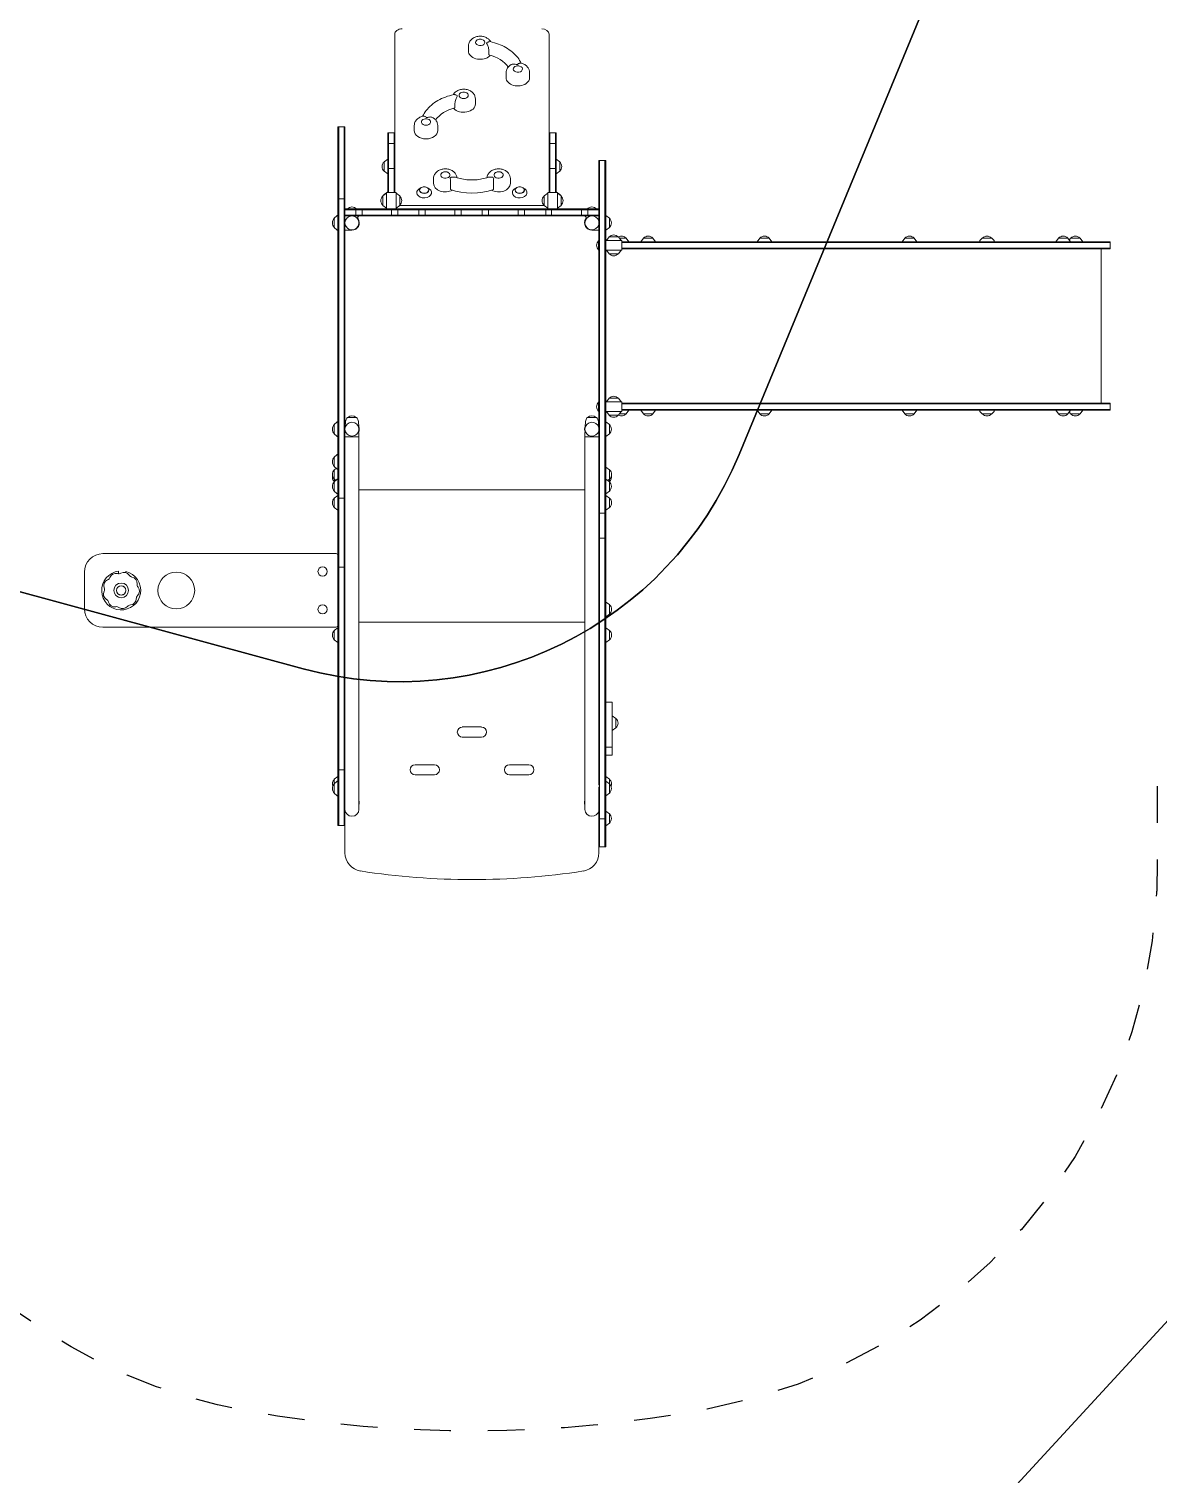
# Model space of a CAD drawing. Extents: x -14.2 to 52.3, y 3.7 to 90.9.
# Drawn here: x 33.713 to 36.786, y 7.563 to 11.494 of the extents above; entities that cross this region are included whole.
import ezdxf

# ---------------------------------------------------------------- set-up
doc = ezdxf.new("R2010")
doc.units = 0
doc.linetypes.add('limpo_PINI-PSG-PE-0102-LAZ-R00$0$HIDDEN', pattern=[0.375, 0.25, -0.125])
for name, color, linetype in [('limpo_PINI-PSG-PE-0102-LAZ-R00$0$PA_BRIQ', 1, 'Continuous'), ('limpo_PINI-PSG-PE-0102-LAZ-R00$0$PA_PISO_1', 11, 'Continuous'), ('XR_ARQT', 7, 'Continuous')]:
    doc.layers.add(name, color=color, linetype=linetype)

# ---------------------------------------------------------------- blocks, each defined once
blk = doc.blocks.new('limpo_PINI-PSG-PE-0102-LAZ-R00$0$A$Ca333d0ef')
at = {"lineweight": 0}
for p, q in [((-247.4, 8.7), (-247.4, -421.9)), ((172.6, 8.7), (172.6, -421.9)), ((-46.9, -37.3), (-46.9, -23.9)), ((9, -38.9), (9, -48.1)), ((55.6, -109.8), (55.6, -96.4)), ((119.6, -109.8), (119.6, -96.4)), ((-83.8, -192.2), (-83.8, -183)), ((-27.9, -181.4), (-27.9, -167.9)), ((-401.9, -243.9), (-401.9, -2144.1)), ((-382.9, -243.9), (-401.9, -243.9)), ((-399.9, -243.9), (-399.9, -2144.1)), ((-384.9, -243.9), (-384.9, -2144.1)), ((-382.9, -2218.4), (-382.9, -243.9)), ((-266.4, -260.2), (-266.4, -421.9)), ((-247.4, -260.2), (-266.4, -260.2)), ((-264.4, -421.9), (-264.4, -260.2)), ((-249.4, -421.9), (-249.4, -260.2)), ((-194.4, -253.9), (-194.4, -240.4)), ((-130.4, -253.9), (-130.4, -240.4)), ((191.6, -260.2), (172.6, -260.2)), ((174.6, -421.9), (174.6, -260.2)), ((189.6, -260.2), (189.6, -421.9)), ((191.6, -260.2), (191.6, -421.9)), ((-247.4, -289.1), (-266.4, -289.1)), ((191.6, -289.1), (172.6, -289.1)), ((-276.4, -339), (-266.4, -331.8)), ((-276.4, -364.6), (-276.4, -339)), ((201.6, -339), (191.6, -331.8)), ((201.6, -339), (201.6, -364.6)), ((307.6, -335.3), (307.6, -1294.1)), ((326.6, -335.3), (307.6, -335.3)), ((309.6, -2201.6), (309.6, -335.3)), ((324.6, -2201.6), (324.6, -335.3)), ((326.6, -335.3), (326.6, -2201.6)), ((-276.4, -364.6), (-266.4, -371.8)), ((-247.4, -356.9), (-266.4, -356.9)), ((-141.9, -397.9), (-141.9, -384.5)), ((67.1, -397.9), (67.1, -384.5)), ((191.6, -356.9), (172.6, -356.9)), ((201.6, -364.6), (191.6, -371.8)), ((-279.9, -431.6), (-269.9, -424.4)), ((-279.9, -457.2), (-279.9, -431.6)), ((-276.4, -427.4), (-269.9, -422.7)), ((-276.4, -429.1), (-276.4, -427.4)), ((-269.9, -421.9), (-243.9, -421.9)), ((-269.9, -421.9), (-269.9, -466.9)), ((-268.7, -421.9), (-266.4, -420.2)), ((-243.9, -421.9), (-243.9, -466.9)), ((-233.9, -431.6), (-243.9, -424.4)), ((-233.9, -431.6), (-233.9, -457.2)), ((-176.3, -409.1), (-181.3, -412.5)), ((-158.5, -409.1), (-153.5, -412.5)), ((-95.8, -404.8), (-95.8, -414)), ((21, -414), (21, -404.8)), ((83.7, -409.1), (78.7, -412.5)), ((101.5, -409.1), (106.5, -412.5)), ((159.1, -431.6), (169.1, -424.4)), ((159.1, -457.2), (159.1, -431.6)), ((169.1, -421.9), (195.1, -421.9)), ((169.1, -421.9), (169.1, -466.9)), ((193.9, -421.9), (191.6, -420.2)), ((195.1, -421.9), (195.1, -466.9)), ((201.6, -427.4), (195.1, -422.7)), ((205.1, -431.6), (195.1, -424.4)), ((201.6, -427.4), (201.6, -429.1)), ((205.1, -431.6), (205.1, -457.2)), ((-382.9, -439.1), (-401.9, -439.1)), ((-382.9, -466.9), (307.6, -466.9)), ((307.6, -468.9), (-382.9, -468.9)), ((-353.6, -466.9), (-353.6, -485.9)), ((-336.2, -466.9), (-336.2, -485.9)), ((-279.9, -457.2), (-269.9, -464.4)), ((-256.7, -466.9), (-256.7, -485.9)), ((-233.9, -457.2), (-243.9, -464.4)), ((-239.4, -466.9), (-239.4, -485.9)), ((-235.1, -458), (160.3, -458)), ((-182, -466.9), (-182, -485.9)), ((-164.7, -466.9), (-164.7, -485.9)), ((-84, -466.9), (-84, -485.9)), ((-66.7, -466.9), (-66.7, -485.9)), ((-9.3, -466.9), (-9.3, -485.9)), ((8, -466.9), (8, -485.9)), ((88.7, -466.9), (88.7, -485.9)), ((106, -466.9), (106, -485.9)), ((159.1, -457.2), (169.1, -464.4)), ((163.8, -466.9), (163.8, -485.9)), ((178.9, -466.9), (178.9, -485.9)), ((205.1, -457.2), (195.1, -464.4)), ((261, -466.9), (261, -485.9)), ((278.3, -466.9), (278.3, -485.9)), ((-411.9, -492.1), (-405.3, -485.6)), ((-411.9, -492.1), (-411.9, -517.7)), ((-404, -485), (-401.9, -484.9)), ((-382.9, -483.9), (307.6, -483.9)), ((-382.9, -485.9), (307.6, -485.9)), ((336.6, -492.1), (326.6, -484.9)), ((336.6, -492.1), (336.6, -517.7)), ((-411.9, -517.7), (-405.3, -524.2)), ((-404, -524.8), (-401.9, -524.9)), ((-363.9, -524.9), (-382.9, -524.9)), ((307.6, -524.9), (289.1, -524.9)), ((336.6, -517.7), (326.6, -524.9)), ((336.6, -517.7), (326.6, -524.9)), ((335.6, -542.9), (328.4, -552.9)), ((335.6, -542.9), (361.2, -542.9)), ((361.2, -542.9), (368.4, -552.9)), ((363.7, -546.4), (382.2, -546.4)), ((382.2, -546.4), (389.4, -556.4)), ((429.5, -546.4), (422.3, -556.4)), ((429.5, -546.4), (455.1, -546.4)), ((455.1, -546.4), (462.3, -556.4)), ((745.9, -546.4), (738.6, -556.4)), ((745.9, -546.4), (771.5, -546.4)), ((771.5, -546.4), (778.7, -556.4)), ((1140.3, -546.4), (1133.1, -556.4)), ((1140.3, -546.4), (1165.9, -546.4)), ((1165.9, -546.4), (1173.1, -556.4)), ((1351.4, -546.4), (1344.9, -553)), ((1377, -546.4), (1351.4, -546.4)), ((1377, -546.4), (1383.6, -553)), ((1558.8, -546.4), (1551.6, -556.4)), ((1558.8, -546.4), (1584.4, -546.4)), ((1584.4, -546.4), (1591.6, -556.4)), ((1591.9, -546.4), (1588.2, -551.6)), ((1591.9, -546.4), (1617.5, -546.4)), ((1617.5, -546.4), (1624.7, -556.4)), ((307.4, -553.4), (307.4, -578.4)), ((326.6, -552.9), (370.9, -552.9)), ((326.6, -578.9), (370.9, -578.9)), ((335.6, -588.9), (328.4, -578.9)), ((361.2, -588.9), (335.6, -588.9)), ((361.2, -588.9), (368.4, -578.9)), ((370.9, -578.9), (370.9, -552.9)), ((1699.7, -556.4), (370.9, -556.4)), ((370.9, -558.4), (1699.7, -558.4)), ((370.9, -573.4), (1699.7, -573.4)), ((1699.7, -575.4), (370.9, -575.4)), ((1344.3, -554.3), (1344.2, -556.4)), ((1384.1, -554.3), (1384.2, -556.4)), ((1675.1, -995.4), (1675.1, -575.4)), ((1699.7, -575.4), (1699.7, -556.4)), ((335.6, -981.9), (328.4, -991.9)), ((335.6, -981.9), (361.2, -981.9)), ((361.2, -981.9), (368.4, -991.9)), ((307.4, -992.4), (307.4, -1017.4)), ((326.6, -991.9), (370.9, -991.9)), ((326.6, -1017.9), (370.9, -1017.9)), ((335.6, -1027.9), (328.4, -1017.9)), ((361.2, -1027.9), (368.4, -1017.9)), ((370.9, -1017.9), (370.9, -991.9)), ((1699.7, -995.4), (370.9, -995.4)), ((370.9, -997.4), (1699.7, -997.4)), ((370.9, -1012.4), (1699.7, -1012.4)), ((1699.7, -1014.4), (370.9, -1014.4)), ((382.2, -1024.4), (389.4, -1014.4)), ((429.5, -1024.4), (422.3, -1014.4)), ((455.1, -1024.4), (462.3, -1014.4)), ((745.9, -1024.4), (738.6, -1014.4)), ((771.5, -1024.4), (778.7, -1014.4)), ((1140.3, -1024.4), (1133.1, -1014.4)), ((1165.9, -1024.4), (1173.1, -1014.4)), ((1344.3, -1016.6), (1344.2, -1014.4)), ((1351.4, -1024.4), (1344.9, -1017.9)), ((1377, -1024.4), (1383.6, -1017.9)), ((1384.1, -1016.6), (1384.2, -1014.4)), ((1558.8, -1024.4), (1551.6, -1014.4)), ((1584.4, -1024.4), (1591.6, -1014.4)), ((1591.9, -1024.4), (1588.2, -1019.2)), ((1617.5, -1024.4), (1624.7, -1014.4)), ((1699.7, -1014.4), (1699.7, -995.4)), ((-411.9, -1053.2), (-405.3, -1046.7)), ((-411.9, -1053.2), (-411.9, -1078.8)), ((-404, -1046.1), (-401.9, -1046)), ((-382.9, -1046), (-381.3, -1046)), ((-381.3, -1045.4), (-382.1, -1060.6)), ((-351.6, -1033.9), (-376.1, -1033.9)), ((-346.4, -1045.4), (-345.6, -1060.6)), ((271.7, -1045.4), (270.9, -1060.6)), ((301.4, -1033.9), (276.9, -1033.9)), ((306.6, -1045.4), (307.4, -1060.6)), ((306.6, -1046), (307.6, -1046)), ((336.6, -1053.2), (326.6, -1046)), ((361.2, -1027.9), (335.6, -1027.9)), ((336.6, -1053.2), (336.6, -1078.8)), ((382.2, -1024.4), (363.7, -1024.4)), ((455.1, -1024.4), (429.5, -1024.4)), ((771.5, -1024.4), (745.9, -1024.4)), ((1165.9, -1024.4), (1140.3, -1024.4)), ((1351.4, -1024.4), (1377, -1024.4)), ((1584.4, -1024.4), (1558.8, -1024.4)), ((1617.5, -1024.4), (1591.9, -1024.4)), ((-411.9, -1078.8), (-405.3, -1085.3)), ((-404, -1085.9), (-401.9, -1086)), ((-382.9, -1075), (-380.6, -1075)), ((-382.9, -1087), (-344.9, -1087)), ((-347.1, -1075), (-344.9, -1075)), ((-344.9, -1075), (-344.9, -2100.6)), ((270.1, -1075), (272.4, -1075)), ((270.1, -1075), (270.1, -2100.6)), ((270.1, -1087), (307.6, -1087)), ((305.9, -1075), (307.6, -1075)), ((336.6, -1078.8), (326.6, -1086)), ((-411.9, -1141.9), (-405.3, -1135.4)), ((-404, -1134.8), (-401.9, -1134.7)), ((-411.9, -1141.9), (-411.9, -1167.5)), ((-411.9, -1167.5), (-405.3, -1174)), ((-411.9, -1176.3), (-406.8, -1172.6)), ((-411.9, -1208.9), (-411.9, -1176.3)), ((-404, -1174.6), (-401.9, -1174.7)), ((327.1, -1169.1), (327.1, -1202.2)), ((337.1, -1176.3), (327.1, -1169.1)), ((337.1, -1176.3), (337.1, -1208.9)), ((-411.9, -1201.9), (-407.7, -1204.9)), ((-411.9, -1209), (-405.3, -1202.5)), ((-411.9, -1208.9), (-411.8, -1209)), ((-411.9, -1209), (-411.9, -1234.6)), ((-404, -1201.9), (-401.9, -1201.8)), ((336.6, -1209), (326.6, -1201.8)), ((337.1, -1201.9), (331.9, -1205.6)), ((337.1, -1208.9), (336.6, -1209.3)), ((336.6, -1209), (336.6, -1234.6)), ((-411.9, -1234.6), (-405.3, -1241.1)), ((-411.9, -1253.3), (-401.9, -1246.1)), ((-411.9, -1278.9), (-411.9, -1253.3)), ((-404, -1241.7), (-401.9, -1241.8)), ((-382.9, -1253.8), (-401.9, -1253.8)), ((-344.9, -1231.1), (270.1, -1231.1)), ((336.6, -1234.6), (326.6, -1241.8)), ((327.1, -1246.1), (327.1, -1286.1)), ((337.1, -1253.3), (327.1, -1246.1)), ((337.1, -1253.3), (337.1, -1278.9)), ((-411.9, -1278.9), (-401.9, -1286.1)), ((326.6, -1294.1), (307.6, -1294.1)), ((308.1, -1294.1), (308.1, -2034.2)), ((337.1, -1278.9), (327.1, -1286.1)), ((326.6, -1362.4), (308.1, -1362.4)), ((-1041.9, -1404.6), (-406.9, -1404.6)), ((-382.9, -1441.4), (-401.9, -1441.4)), ((-1091.9, -1554.6), (-1091.9, -1454.6)), ((327.1, -1536.1), (327.1, -1576.1)), ((337.1, -1543.3), (327.1, -1536.1)), ((337.1, -1568.9), (327.1, -1576.1)), ((337.1, -1543.3), (337.1, -1568.9)), ((-406.9, -1604.6), (-1041.9, -1604.6)), ((-411.9, -1613.3), (-401.9, -1606.1)), ((270.1, -1591.1), (-344.9, -1591.1)), ((327.1, -1606.1), (327.1, -1646.1)), ((337.1, -1613.3), (327.1, -1606.1)), ((-411.9, -1638.9), (-411.9, -1613.3)), ((-411.9, -1638.9), (-401.9, -1646.1)), ((337.1, -1638.9), (327.1, -1646.1)), ((337.1, -1613.3), (337.1, -1638.9)), ((344.6, -1808.1), (326.6, -1808.1)), ((344.6, -1808.1), (344.6, -1952.6)), ((354.6, -1852.7), (344.6, -1845.5)), ((-63.6, -1876), (-11.1, -1876)), ((354.6, -1878.3), (344.6, -1885.5)), ((354.6, -1852.7), (354.6, -1878.3)), ((-11.1, -1903.5), (-63.6, -1903.5)), ((344.6, -1931.2), (326.6, -1931.2)), ((344.6, -1952.6), (326.6, -1952.6)), ((-382.9, -1992.3), (-401.9, -1992.3)), ((-192.1, -1978.7), (-139.6, -1978.7)), ((64.9, -1978.7), (117.4, -1978.7)), ((-411.9, -2018.3), (-401.9, -2011.1)), ((-411.9, -2018.3), (-411.9, -2056.1)), ((-411.9, -2030.5), (-405.3, -2024)), ((-404, -2023.4), (-401.9, -2023.3)), ((-139.6, -2006.2), (-192.1, -2006.2)), ((117.4, -2006.2), (64.9, -2006.2)), ((307.6, -2039), (307.6, -2197.8)), ((336.6, -2030.5), (326.6, -2023.3)), ((327.1, -2011.1), (327.1, -2023.6)), ((337.1, -2018.3), (327.1, -2011.1)), ((336.6, -2030.5), (336.6, -2056.1)), ((337.1, -2018.3), (337.1, -2031.3)), ((-411.9, -2056.1), (-405.3, -2062.6)), ((-404, -2063.2), (-401.9, -2063.3)), ((336.6, -2056.1), (326.6, -2063.3)), ((336.6, -2112), (326.6, -2104.7)), ((336.6, -2112), (336.6, -2137.6)), ((-382.9, -2144.1), (-401.9, -2144.1)), ((326.6, -2126), (307.6, -2126)), ((336.6, -2137.6), (326.6, -2144.8)), ((308.1, -2197.8), (308.1, -2218.4)), ((326.6, -2201.6), (308.1, -2201.6))]:
    blk.add_line(p, q, dxfattribs=at)
at = {"linetype": 'limpo_PINI-PSG-PE-0102-LAZ-R00$0$HIDDEN', "ltscale": 0.5, "flags": 128}
blk.add_lwpolyline([(-1615.8, 637.2, -0.295352), (-247.4, 1522.8), (172.6, 1522.8, -0.333185), (1612.4, 443.6), (1674.7, 443.6), (2703.3, 438.7, -0.403362), (3675.1, -553), (3675.1, -1011, -0.389518), (2745.6, -2002.8), (1827.1, -2002.8), (1827.1, -2257.3, -0.006455), (1826.6, -2296), (1826.6, -2315.5, -0.002246), (1825.4, -2329.1, -0.347543), (603, -3731.7, -0.090291), (-644.4, -3737.8, -0.233458), (-1714.6, -2951, -0.288049), (-2591.9, -1554.6), (-2591.9, -1454.6, -0.234346), (-1979.9, -220.7, -0.036447), (-1881, 5.5, -0.115714)], format="xyb", close=True, dxfattribs=at)
at = {"lineweight": 0}
for centre, radius in [((-363.9, -504.9), 19), ((-363.9, -1066), 19), ((-443.9, -1453.1), 12.5), ((-991.9, -1504.6), 20), ((-991.9, -1504.6), 12.8), ((-991.9, -1504.6), 12.5), ((-841.9, -1504.6), 50), ((-443.9, -1556.1), 12.5)]:
    blk.add_circle(centre, radius, dxfattribs=at)
for centre, radius, start, end in [((-14.9, -22.1), 17, 73.4317, 106.5683), ((87.6, -94.6), 17, 73.4317, 106.5683), ((-59.9, -166.2), 17, 73.4317, 106.5683), ((-162.4, -238.7), 17, 73.4317, 106.5683), ((-264.9, -351.8), 17, 132.6679, 227.3321), ((190.1, -351.8), 17, 312.6679, 47.3321), ((-109.9, -382.7), 17, 73.4317, 106.5683), ((35.1, -382.7), 17, 73.4317, 106.5683), ((-268.4, -444.4), 17, 132.6679, 227.3321), ((-264.9, -440.2), 17, 132.6679, 147.6502), ((-245.4, -444.4), 17, 312.6679, 47.3321), ((-167.4, -423.8), 17, 73.4317, 106.5683), ((92.6, -423.8), 17, 73.4317, 106.5683), ((170.6, -444.4), 17, 132.6679, 227.3321), ((190.1, -440.2), 17, 32.3498, 47.3321), ((193.6, -444.4), 17, 312.6679, 47.3321), ((-363.9, -478.4), 17, 42.6679, 137.3321), ((289.1, -478.4), 17, 42.6679, 137.3321), ((-400.3, -504.9), 17, 132.6679, 227.3321), ((-403.9, -487), 2, 93, 134.988), ((-363.9, -504.9), 20, 270, 34.0558), ((-343.1, -490.9), 5, 90, 214.0558), ((268.4, -490.9), 5, 325.9442, 90), ((289.1, -504.9), 20, 145.9442, 270), ((289.1, -504.9), 19, 13.1736, 346.8264), ((325.1, -504.9), 17, 312.6679, 47.3321), ((325.1, -504.9), 17, 312.6679, 0.0003), ((-403.9, -522.8), 2, 225.012, 267), ((348.4, -554.5), 17, 42.6679, 137.3321), ((369.4, -558), 17, 42.6679, 118.5143), ((442.3, -558), 17, 42.6679, 137.3321), ((758.7, -558), 17, 42.6679, 137.3321), ((1153.1, -558), 17, 42.6679, 137.3321), ((1364.2, -558), 17, 42.6679, 137.3321), ((1571.6, -558), 17, 42.6679, 137.3321), ((1604.7, -558), 17, 42.6679, 137.3321), ((318.9, -565.9), 17, 132.6679, 227.3321), ((316.1, -566.1), 11, 140.5994, 142.9709), ((316.1, -566.1), 11, 217.0291, 219.4006), ((348.4, -577.4), 17, 222.6679, 317.3321), ((1346.3, -554.4), 2, 135.012, 177), ((1382.1, -554.4), 2, 3, 44.988), ((348.4, -993.5), 17, 42.6679, 137.3321), ((318.9, -1004.9), 17, 132.6679, 227.3321), ((316.1, -1004.8), 11, 140.5994, 142.9709), ((316.1, -1004.8), 11, 217.0291, 219.4006), ((1346.3, -1016.5), 2, 183, 224.988), ((1382.1, -1016.5), 2, 315.012, 357), ((-400.3, -1066), 17, 132.6679, 227.3321), ((-403.9, -1048.1), 2, 93, 134.988), ((-363.9, -1046.4), 17.5, 134.5477, 177), ((-363.9, -1046.3), 17, 47.0207, 132.9793), ((-363.9, -1046.4), 17.5, 3, 45.4523), ((-363.9, -1066), 20, 333.2563, 25.4108), ((289.1, -1066), 20, 154.5892, 206.7437), ((289.1, -1066), 19, 13.1736, 346.8264), ((289.1, -1046.4), 17.5, 134.5477, 177), ((289.1, -1046.3), 17, 47.0207, 132.9793), ((289.1, -1046.4), 17.5, 3, 45.4523), ((348.4, -1016.4), 17, 222.6679, 317.3321), ((325.1, -1066), 17, 312.6679, 47.3321), ((369.4, -1012.9), 17, 241.4857, 317.3321), ((442.3, -1012.9), 17, 222.6679, 317.3321), ((758.7, -1012.9), 17, 222.6679, 317.3321), ((1153.1, -1012.9), 17, 222.6679, 317.3321), ((1364.2, -1012.9), 17, 222.6679, 317.3321), ((1571.6, -1012.9), 17, 222.6679, 317.3321), ((1604.7, -1012.9), 17, 222.6679, 317.3321), ((-403.9, -1083.9), 2, 225.012, 267), ((-403.9, -1136.8), 2, 93, 134.988), ((-400.3, -1154.7), 17, 132.6679, 227.3321), ((-400.3, -1189.1), 17, 132.6679, 227.3321), ((-403.9, -1172.6), 2, 225.012, 267), ((325.6, -1189.1), 17, 312.6679, 47.3321), ((-400.3, -1196.1), 17, 168.1188, 227.3321), ((-400.3, -1221.8), 17, 132.6679, 227.3321), ((-403.9, -1203.9), 2, 93, 134.988), ((325.1, -1221.8), 17, 312.6679, 47.3321), ((325.6, -1196.1), 17, 312.6679, 11.8812), ((-400.3, -1266.1), 17, 132.6679, 227.3321), ((-403.9, -1239.7), 2, 225.012, 267), ((325.6, -1266.1), 17, 312.6679, 47.3321), ((-1041.9, -1454.6), 50, 90, 180), ((-406.9, -1409.6), 5, 0, 90), ((-991.9, -1504.6), 53.1, 97.6013, 75.8463), ((-1022.4, -1491.6), 16.8, 112.7881, 200.8966), ((-1033.1, -1465.9), 11, 292.7881, 340.8966), ((-1006.8, -1475), 16.8, 72.7881, 160.8966), ((-998.6, -1448.4), 11, 252.7881, 300.8966), ((-984.3, -1472.3), 16.8, 32.7881, 120.8966), ((-960.9, -1457.2), 11, 212.7881, 260.8966), ((-965.3, -1484.7), 16.8, 352.7881, 80.8966), ((-937.7, -1488.2), 11, 172.7881, 220.8966), ((-1023.6, -1514.2), 16.8, 152.7881, 240.8966), ((-1048.4, -1501.5), 11, 332.7881, 20.8966), ((-1037.1, -1538.5), 11, 12.7881, 60.8966), ((-967.7, -1527.3), 16.8, 272.7881, 0.8966), ((-939.8, -1526.9), 11, 132.7881, 180.8966), ((-958.7, -1506.4), 16.8, 312.7881, 40.8966), ((-1041.9, -1554.6), 50, 180, 270), ((-1010, -1532.4), 16.8, 192.7881, 280.8966), ((-1004.7, -1559.7), 11, 52.7881, 100.8966), ((-987.9, -1537.5), 16.8, 232.7881, 320.8966), ((-966.3, -1555.1), 11, 92.7881, 140.8966), ((325.6, -1556.1), 17, 312.6679, 47.3321), ((-406.9, -1599.6), 5, 270, 0), ((-400.3, -1626.1), 17, 132.6679, 227.3321), ((325.6, -1626.1), 17, 312.6679, 47.3321), ((-63.6, -1889.8), 13.7, 90, 270), ((-11.1, -1889.8), 13.7, 270, 90), ((343.1, -1865.5), 17, 312.6679, 47.3321), ((-192.1, -1992.4), 13.7, 90, 270), ((-139.6, -1992.4), 13.7, 270, 90), ((64.9, -1992.4), 13.7, 90, 270), ((117.4, -1992.4), 13.7, 270, 90), ((-400.3, -2031.1), 17, 132.6679, 201.0204), ((-400.3, -2043.3), 17, 132.6679, 227.3321), ((-403.9, -2025.4), 2, 93, 134.988), ((325.1, -2043.3), 17, 312.6679, 47.3321), ((325.6, -2031.1), 17, 336.6137, 47.3321), ((-403.9, -2061.2), 2, 225.012, 267), ((-363.9, -2081.6), 20, 341.8051, 18.1948), ((289.1, -2081.6), 20, 161.8051, 198.1949), ((-377.9, -2106.6), 5, 157.0289, 180), ((325.1, -2124.8), 17, 312.6679, 47.3321), ((-332.9, -2218.4), 50, 180, 261.2016), ((258.1, -2218.4), 50, 278.7984, 0), ((-37.4, -309.2), 1981.9, 261.2016, 278.7984)]:
    blk.add_arc(centre, radius, start, end, dxfattribs=at)
for centre, major_axis, ratio, start_param, end_param in [((-227.4, 8.7), (20, 0), 0.707107, 1.570796, 3.141593), ((152.6, 8.7), (-20, 0), 0.707107, 3.141593, 4.712389), ((-14.9, -37.3), (32, 0), 0.707107, 3.141593, 5.497787), ((-14.9, -14), (-12.5, 0), 0.707107, 5.110648, 6.283185), ((-14.9, -14), (-12.5, 0), 0.707107, 0, 4.31413), ((-14.9, -14), (-18, 0), 0.707107, 2.87556, 3.09971), ((-14.9, -37.3), (32, 0), 0.707107, 5.497787, 5.738336), ((-23.1, -111.3), (-95, 0), 0.707107, 3.614071, 4.368034), ((87.6, -86.5), (-12.5, 0), 0.707107, 5.110648, 6.283185), ((87.6, -86.5), (-12.5, 0), 0.707107, 0, 4.31413), ((87.6, -86.5), (-18, 0), 0.707107, 4.754272, 4.978422), ((87.6, -109.8), (32, 0), 0.707107, 3.141593, 5.497787), ((87.6, -109.8), (32, 0), 0.707107, 5.497787, 6.283185), ((-59.9, -158), (-12.5, 0), 0.707107, 5.110648, 7.853982), ((-59.9, -158), (-12.5, 0), 0.707107, 1.570796, 4.31413), ((-51.7, -255.4), (-95, 0), 0.707107, 5.056743, 5.810707), ((-59.9, -181.4), (32, 0), 0.707107, 3.686442, 6.283185), ((-59.9, -158), (-18, 0), 0.707107, 0.041883, 0.266033), ((-162.4, -230.5), (-12.5, 0), 0.707107, 5.110648, 7.853982), ((-162.4, -230.5), (-12.5, 0), 0.707107, 1.570796, 4.31413), ((-162.4, -230.5), (-18, 0), 0.707107, 4.446356, 4.670506), ((-162.4, -253.9), (32, 0), 0.707107, 3.141593, 6.283185), ((-109.9, -374.6), (12.5, 0), 0.707107, 1.969056, 7.068583), ((-109.9, -374.6), (12.5, 0), 0.707107, 0.785398, 1.172537), ((-109.9, -374.6), (18, 0), 0.707107, 5.53967, 5.76382), ((35.1, -374.6), (18, 0), 0.707107, 3.660958, 3.885108), ((35.1, -374.6), (12.5, 0), 0.707107, 1.969056, 7.068583), ((35.1, -374.6), (12.5, 0), 0.707107, 0.785398, 1.172537), ((-167.4, -422.7), (-20, 0), 0.707107, 0, 3.946827), ((-167.4, -422.7), (-20, 0), 0.707107, 5.477951, 6.283185), ((-167.4, -415.6), (-12.5, 0), 0.707107, 5.110648, 6.283185), ((-167.4, -415.6), (-12.5, 0), 0.707107, 0, 4.31413), ((-109.9, -397.9), (-32, 0), 0.707107, 0, 2.226317), ((-37.4, -334.2), (127, 0), 0.707107, 4.234514, 5.190264), ((35.1, -397.9), (-32, 0), 0.707107, 0.915276, 3.141593), ((92.6, -422.7), (-20, 0), 0.707107, 0, 3.946827), ((92.6, -422.7), (-20, 0), 0.707107, 5.477951, 6.283185), ((92.6, -415.6), (-12.5, 0), 0.707107, 5.110648, 6.283185), ((92.6, -415.6), (-12.5, 0), 0.707107, 0, 4.31413), ((-363.9, -2100.6), (-19, 0), 0.965926, 0, 1.570796), ((-363.9, -2100.6), (-19, 0), 0.965926, 1.570796, 3.141592), ((289.1, -2100.6), (-19, 0), 0.965926, 0.000001, 1.570796), ((289.1, -2100.6), (-19, 0), 0.965926, 1.570796, 2.911671)]:
    blk.add_ellipse(centre, major_axis=major_axis, ratio=ratio, start_param=start_param, end_param=end_param, dxfattribs=at)
for centre in [(-167.4, -415.6), (92.6, -415.6)]:
    blk.add_ellipse(centre, major_axis=(-12.8, 0), ratio=0.707107, dxfattribs=at)
for points, knots in [([(14, -12.3), (13.4, -11.2), (12.7, -10.2), (10.1, -6.9), (8, -4.9), (2.9, -1.4), (0, 0), (-6.4, 2.1), (-9.8, 2.7), (-16.8, 3), (-20.4, 2.6), (-27.3, 1), (-30.6, -0.3), (-36.6, -3.8), (-39.2, -6), (-43.4, -11.1), (-44.9, -13.9), (-46.6, -19.1), (-46.9, -21.5), (-46.9, -23.9)], [0.3794, 0.3794, 0.3794, 0.3794, 0.499717, 0.499717, 0.794797, 0.794797, 1.138817, 1.138817, 1.512545, 1.512545, 1.892743, 1.892743, 2.269991, 2.269991, 2.623666, 2.623666, 2.921955, 2.921955, 3.141593, 3.141593, 3.141593, 3.141593]), ([(2.4, -17.3), (2.4, -17.3), (2.4, -17.3), (3.3, -18.4), (4.1, -19.5), (5.4, -22.1), (6, -23.5), (7.2, -26.8), (7.7, -28.6), (8.4, -32.1), (8.6, -33.7), (8.9, -36.6), (9, -37.8), (9, -38.9)], [-0.022184, -0.022184, -0.022184, -0.022184, 0, 0, 5.012804, 5.012804, 10.049289, 10.049289, 15.823815, 15.823815, 20.772311, 20.772311, 25.383654, 25.383654, 25.383654, 25.383654]), ([(12.2, -11.9), (11.4, -11.7), (10.4, -11.8), (8.4, -12.2), (7.4, -12.5), (5.3, -13.4), (4.2, -13.9), (3.1, -14.5), (3.1, -14.5), (3.1, -14.5)], [10.989916, 10.989916, 10.989916, 10.989916, 15.677236, 15.677236, 19.91482, 19.91482, 24.155999, 24.155999, 24.177744, 24.177744, 24.177744, 24.177744]), ([(12.2, -11.9), (19.9, -13.5), (27.4, -15.7), (41.7, -21.1), (48.6, -24.2), (61.4, -31.6), (67.4, -35.7), (78.2, -44.9), (83, -49.9), (90.9, -60.1), (94.1, -65.3), (96.7, -70.7)], [5.0034144, 5.0034144, 5.0034144, 5.0034144, 5.1983385, 5.1983385, 5.3932625, 5.3932625, 5.5881865, 5.5881865, 5.7831105, 5.7831105, 5.9593292, 5.9593292, 5.9593292, 5.9593292]), ([(69.9, -74), (69.5, -74.2), (69.2, -74.4), (66, -76.3), (63.3, -78.5), (59.2, -83.6), (57.6, -86.4), (56, -91.6), (55.6, -94), (55.6, -96.4)], [2.2295484, 2.2295484, 2.2295484, 2.2295484, 2.2699913, 2.2699913, 2.6236661, 2.6236661, 2.921955, 2.921955, 3.1415927, 3.1415927, 3.1415927, 3.1415927]), ([(69.9, -74), (71.1, -73.4), (72.5, -72.9), (75.5, -72.6), (77, -72.7), (79.9, -73.2), (81.4, -73.6), (82.9, -74.2), (82.9, -74.2), (82.9, -74.2)], [9.70263, 9.70263, 9.70263, 9.70263, 15.199836, 15.199836, 20.192137, 20.192137, 25.160963, 25.160963, 25.182953, 25.182953, 25.182953, 25.182953]), ([(86.8, -73.8), (86.8, -73.8), (86.9, -73.7), (87.7, -72.9), (88.6, -72.3), (90.4, -71.2), (91.3, -70.7), (93.1, -70.2), (94, -70.2), (94.8, -70.3)], [-0.021894, -0.021894, -0.021894, -0.021894, 0, 0, 4.270242, 4.270242, 8.536865, 8.536865, 13.189744, 13.189744, 13.189744, 13.189744]), ([(119.6, -96.4), (119.6, -93.7), (119.1, -91.1), (117.4, -86.1), (116.1, -83.8), (112.7, -79.4), (110.5, -77.4), (105.5, -73.9), (102.5, -72.5), (97.9, -71), (96.4, -70.6), (94.8, -70.3)], [0, 0, 0, 0, 0.242981, 0.242981, 0.499717, 0.499717, 0.794797, 0.794797, 1.138817, 1.138817, 1.310909, 1.310909, 1.310909, 1.310909]), ([(-171.5, -214.8), (-168.9, -209.4), (-165.7, -204.2), (-157.8, -193.9), (-153, -188.9), (-142.2, -179.8), (-136.2, -175.6), (-123.4, -168.3), (-116.6, -165.1), (-102.2, -159.8), (-94.7, -157.6), (-87, -156)], [3.4654488, 3.4654488, 3.4654488, 3.4654488, 3.6416674, 3.6416674, 3.8365914, 3.8365914, 4.0315155, 4.0315155, 4.2264395, 4.2264395, 4.4213635, 4.4213635, 4.4213635, 4.4213635]), ([(-27.9, -167.9), (-27.9, -165.3), (-28.3, -162.7), (-30.1, -157.7), (-31.4, -155.3), (-34.8, -150.9), (-37, -149), (-42, -145.5), (-44.9, -144.1), (-51.3, -142), (-54.8, -141.4), (-61.8, -141.1), (-65.3, -141.4), (-72.2, -143), (-75.5, -144.3), (-81.5, -147.9), (-84.2, -150.1), (-87.3, -153.9), (-88.1, -155.1), (-88.8, -156.3)], [6.283185, 6.283185, 6.283185, 6.283185, 6.526166, 6.526166, 6.782902, 6.782902, 7.077982, 7.077982, 7.422002, 7.422002, 7.79573, 7.79573, 8.175928, 8.175928, 8.553177, 8.553177, 8.906851, 8.906851, 9.045378, 9.045378, 9.045378, 9.045378]), ([(-77.9, -158.6), (-77.9, -158.6), (-77.9, -158.6), (-79, -158), (-80.1, -157.4), (-82.2, -156.5), (-83.3, -156.2), (-85.2, -155.8), (-86.2, -155.8), (-87, -156)], [-0.021894, -0.021894, -0.021894, -0.021894, 0, 0, 4.270242, 4.270242, 8.536865, 8.536865, 13.256305, 13.256305, 13.256305, 13.256305]), ([(-83.8, -183), (-83.8, -181.9), (-83.7, -180.6), (-83.4, -177.8), (-83.2, -176.2), (-82.5, -172.7), (-82, -170.8), (-80.8, -167.6), (-80.2, -166.2), (-78.9, -163.6), (-78.1, -162.4), (-77.2, -161.4), (-77.2, -161.4), (-77.2, -161.4)], [0, 0, 0, 0, 4.570887, 4.570887, 9.47597, 9.47597, 15.199836, 15.199836, 20.192137, 20.192137, 25.160963, 25.160963, 25.182953, 25.182953, 25.182953, 25.182953]), ([(-169.6, -214.4), (-170.2, -214.5), (-170.7, -214.6), (-174.7, -215.5), (-178.1, -216.8), (-184, -220.4), (-186.7, -222.6), (-190.8, -227.7), (-192.4, -230.4), (-194, -235.7), (-194.4, -238.1), (-194.4, -240.4)], [1.830684, 1.830684, 1.830684, 1.830684, 1.892743, 1.892743, 2.269991, 2.269991, 2.623666, 2.623666, 2.921955, 2.921955, 3.141593, 3.141593, 3.141593, 3.141593]), ([(-169.6, -214.4), (-168.8, -214.2), (-167.9, -214.3), (-166.1, -214.8), (-165.2, -215.2), (-163.4, -216.3), (-162.5, -217), (-161.7, -217.8), (-161.7, -217.8), (-161.6, -217.8)], [11.056024, 11.056024, 11.056024, 11.056024, 15.677236, 15.677236, 19.91482, 19.91482, 24.155999, 24.155999, 24.177744, 24.177744, 24.177744, 24.177744]), ([(-157.7, -218.3), (-157.7, -218.3), (-157.7, -218.2), (-156.2, -217.6), (-154.7, -217.2), (-151.8, -216.7), (-150.3, -216.7), (-147.3, -217), (-145.9, -217.4), (-144.7, -218.1)], [-0.022184, -0.022184, -0.022184, -0.022184, 0, 0, 5.012804, 5.012804, 10.049289, 10.049289, 15.59515, 15.59515, 15.59515, 15.59515]), ([(-130.4, -240.4), (-130.4, -237.8), (-130.9, -235.2), (-132.6, -230.2), (-133.9, -227.8), (-137.3, -223.4), (-139.5, -221.5), (-142.7, -219.2), (-143.7, -218.6), (-144.7, -218.1)], [0, 0, 0, 0, 0.2429809, 0.2429809, 0.4997168, 0.4997168, 0.7947967, 0.7947967, 0.9120442, 0.9120442, 0.9120442, 0.9120442]), ([(-78, -382), (-78.2, -380.2), (-78.6, -378.5), (-80.1, -374.2), (-81.4, -371.9), (-84.8, -367.5), (-87, -365.5), (-92, -362), (-95, -360.6), (-101.3, -358.5), (-104.8, -357.9), (-111.8, -357.7), (-115.4, -358), (-122.2, -359.6), (-125.6, -360.9), (-131.5, -364.4), (-134.2, -366.6), (-138.3, -371.7), (-139.9, -374.5), (-141.5, -379.7), (-141.9, -382.1), (-141.9, -384.5)], [0.078262, 0.078262, 0.078262, 0.078262, 0.242981, 0.242981, 0.499717, 0.499717, 0.794797, 0.794797, 1.138817, 1.138817, 1.512545, 1.512545, 1.892743, 1.892743, 2.269991, 2.269991, 2.623666, 2.623666, 2.921955, 2.921955, 3.141593, 3.141593, 3.141593, 3.141593]), ([(-96.7, -383.2), (-96.7, -383.2), (-96.7, -383.2), (-96.5, -384.2), (-96.3, -385.3), (-96.1, -387.7), (-96, -388.9), (-95.9, -392.1), (-95.8, -393.9), (-95.8, -397.5), (-95.8, -399.2), (-95.8, -402.3), (-95.8, -403.7), (-95.8, -404.8)], [-0.021894, -0.021894, -0.021894, -0.021894, 0, 0, 4.270242, 4.270242, 8.536865, 8.536865, 14.222965, 14.222965, 19.378136, 19.378136, 24.32153, 24.32153, 24.32153, 24.32153]), ([(-81.7, -380.7), (-82.7, -380.4), (-83.9, -380.2), (-86.5, -380), (-88, -380.1), (-91, -380.4), (-92.6, -380.6), (-94.3, -380.9), (-94.3, -380.9), (-94.3, -380.9)], [10.624965, 10.624965, 10.624965, 10.624965, 15.199836, 15.199836, 20.192137, 20.192137, 25.160963, 25.160963, 25.182953, 25.182953, 25.182953, 25.182953]), ([(6.9, -380.7), (1.5, -382.6), (-4.2, -384.2), (-16, -386.6), (-22, -387.4), (-34.3, -388.2), (-40.5, -388.2), (-52.8, -387.4), (-58.8, -386.6), (-70.6, -384.2), (-76.3, -382.6), (-81.7, -380.7)], [1.1041959, 1.1041959, 1.1041959, 1.1041959, 1.2908361, 1.2908361, 1.4774762, 1.4774762, 1.6641164, 1.6641164, 1.8507566, 1.8507566, 2.0373968, 2.0373968, 2.0373968, 2.0373968]), ([(67.1, -384.5), (67.1, -381.9), (66.6, -379.2), (64.9, -374.2), (63.6, -371.9), (60.2, -367.5), (58, -365.5), (53, -362), (50, -360.6), (43.7, -358.5), (40.2, -357.9), (33.2, -357.7), (29.6, -358), (22.8, -359.6), (19.4, -360.9), (13.5, -364.4), (10.8, -366.6), (6.7, -371.7), (5.1, -374.5), (3.7, -378.9), (3.4, -380.4), (3.2, -382)], [0, 0, 0, 0, 0.242981, 0.242981, 0.499717, 0.499717, 0.794797, 0.794797, 1.138817, 1.138817, 1.512545, 1.512545, 1.892743, 1.892743, 2.269991, 2.269991, 2.623666, 2.623666, 2.921955, 2.921955, 3.06333, 3.06333, 3.06333, 3.06333]), ([(19.5, -380.9), (19.5, -380.9), (19.5, -380.9), (17.8, -380.6), (16.2, -380.4), (13.2, -380.1), (11.7, -380), (9.1, -380.2), (7.9, -380.4), (6.9, -380.7)], [-0.022184, -0.022184, -0.022184, -0.022184, 0, 0, 5.012804, 5.012804, 10.049289, 10.049289, 14.664651, 14.664651, 14.664651, 14.664651]), ([(21, -404.8), (21, -403.7), (21, -402.3), (21, -399.2), (21, -397.5), (21, -393.9), (21.1, -392.1), (21.2, -388.9), (21.3, -387.7), (21.5, -385.3), (21.7, -384.2), (21.8, -383.2), (21.8, -383.2), (21.8, -383.2)], [0, 0, 0, 0, 4.90975, 4.90975, 10.029835, 10.029835, 15.677236, 15.677236, 19.91482, 19.91482, 24.155999, 24.155999, 24.177744, 24.177744, 24.177744, 24.177744]), ([(-998.9, -1459.4), (-998.9, -1459.2), (-998.9, -1459), (-998.9, -1458.4), (-998.9, -1458.1), (-998.9, -1457.5), (-998.9, -1457.2), (-998.9, -1456.5), (-998.9, -1456.2), (-998.9, -1455.7), (-998.9, -1455.4), (-998.9, -1454.9), (-998.9, -1454.7), (-998.9, -1454.3), (-998.9, -1454), (-998.9, -1453.6), (-998.9, -1453.4), (-998.9, -1453.1), (-998.9, -1452.9), (-998.9, -1452.7), (-998.9, -1452.6), (-998.9, -1452.4), (-998.9, -1452.3), (-998.9, -1452.1), (-998.9, -1452.1), (-998.9, -1452), (-998.9, -1452), (-998.9, -1452)], [52.081844, 52.081844, 52.081844, 52.081844, 52.777065, 52.777065, 53.791449, 53.791449, 54.805833, 54.805833, 55.820216, 55.820216, 56.8346, 56.8346, 57.842015, 57.842015, 58.84943, 58.84943, 59.856845, 59.856845, 60.86426, 60.86426, 61.867126, 61.867126, 62.869992, 62.869992, 63.872858, 63.872858, 64.875725, 64.875725, 64.875725, 64.875725]), ([(-978.9, -1453.1), (-978.9, -1453.1), (-978.9, -1453.2), (-978.9, -1453.2), (-978.9, -1453.3), (-978.9, -1453.4), (-978.9, -1453.5), (-978.9, -1453.7), (-978.9, -1453.9), (-978.9, -1454.1), (-978.9, -1454.3), (-978.9, -1454.6), (-978.9, -1454.8), (-978.9, -1455.2), (-978.9, -1455.5), (-978.9, -1455.9), (-978.9, -1456.1), (-978.9, -1456.4)], [0, 0, 0, 0, 1.004506, 1.004506, 2.009012, 2.009012, 3.013518, 3.013518, 4.018024, 4.018024, 5.038857, 5.038857, 6.059691, 6.059691, 7.080525, 7.080525, 8.027692, 8.027692, 8.027692, 8.027692])]:
    blk.add_open_spline(points, degree=3, knots=knots, dxfattribs=at)
blk = doc.blocks.new('limpo_PINI-PSG-PE-0102-LAZ-R00')
at = {"layer": 'limpo_PINI-PSG-PE-0102-LAZ-R00$0$PA_PISO_1'}
for points in [[(42.5281, 14.1232), (39.4529, 14.1268), (38.5132, 14.1268, 0.092241), (38.1535, 14.0599), (39.4201, 11.7534, -0.322187), (39.279, 10.5944), (35.9778, 7.0119), (40.1376, 6.937, 0.372795), (41.6816, 8.274)], [(39.279, 10.5944, 0.322187), (39.4201, 11.7534), (38.1535, 14.0599, 0.092241), (37.842, 13.8681), (37.6376, 13.683), (37.0426, 13.1443, -0.042904), (36.7699, 12.9369), (35.6875, 10.3189, -0.377609), (34.5011, 9.736), (32.6429, 10.2411), (32.6427, 7.077), (35.9778, 7.0119)], [(36.7699, 12.9369, -0.142028), (35.7002, 12.6268), (32.6429, 12.6268), (32.6429, 10.2411), (34.5011, 9.736, 0.377609), (35.6875, 10.3189)]]:
    blk.add_lwpolyline(points, format="xyb", close=True, dxfattribs=at)
at = {"layer": 'limpo_PINI-PSG-PE-0102-LAZ-R00$0$PA_BRIQ', "xscale": 0.001, "yscale": 0.001, "zscale": 0.001}
blk.add_blockref('limpo_PINI-PSG-PE-0102-LAZ-R00$0$A$Ca333d0ef', (34.9977, 11.4538), dxfattribs=at)

msp = doc.modelspace()

# ---------------------------------------------------------------- block references
at = {"layer": 'XR_ARQT'}
msp.add_blockref('limpo_PINI-PSG-PE-0102-LAZ-R00', (-0.0418, 0.017), dxfattribs=at)

doc.saveas('drawing.dxf')
